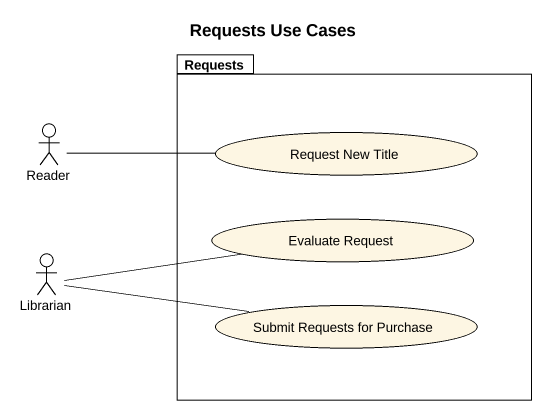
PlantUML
@startuml
title Requests Use Cases
package Requests {
  usecase "Request New Title" as Request_New_Title
  usecase "Evaluate Request" as Evaluate_Request
  usecase "Submit Requests for Purchase" as Submit_Requests_for_Purchase
}
actor Reader
actor Librarian
Reader -right- Request_New_Title
Librarian -right- Evaluate_Request
Librarian -right- Submit_Requests_for_Purchase
@enduml
